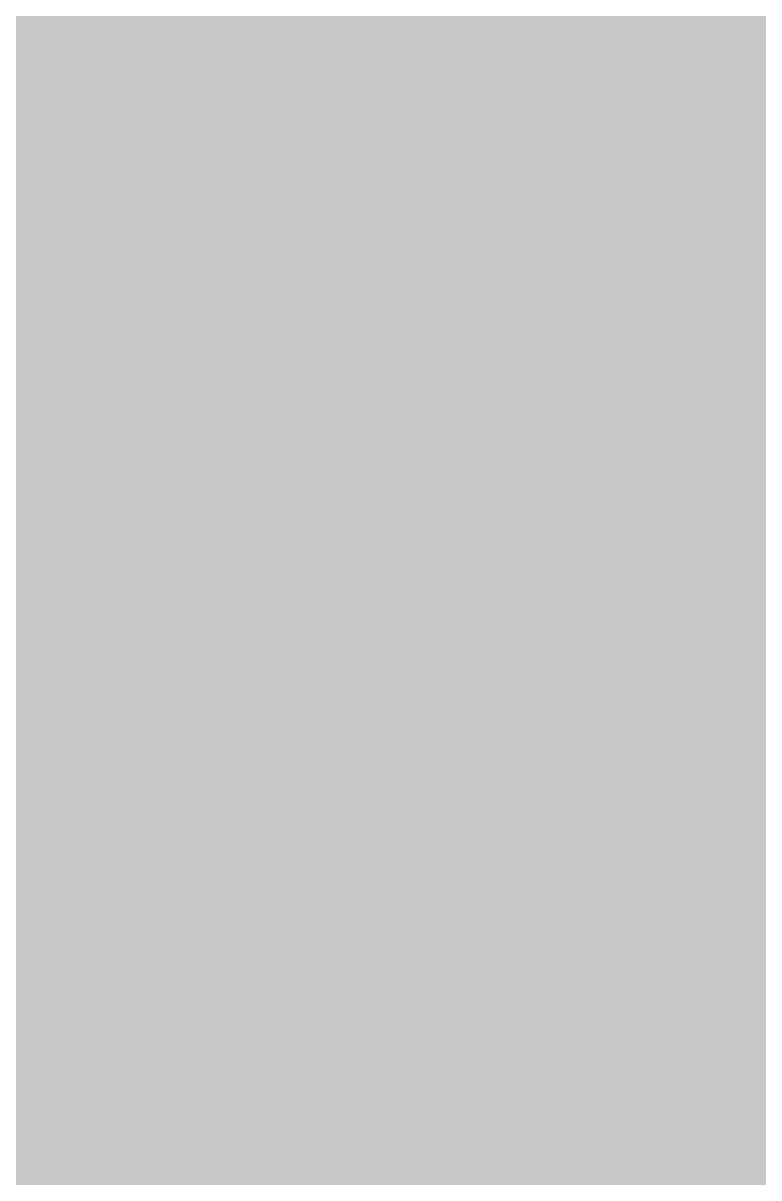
# Model space of a CAD drawing. Header units: millimetres. Extents: x 0 to 318, y 0 to 212.
# Drawn here: x 181.7 to 222.4, y 84.1 to 147.9 of the extents above; entities that cross this region are included whole.
import ezdxf

# ---------------------------------------------------------------- set-up
doc = ezdxf.new("R2010")
doc.units = ezdxf.units.MM

msp = doc.modelspace()

# ---------------------------------------------------------------- hatches: boundary and pattern name
for color, points in [(254, [(14.1633, 0.0536), (13.9878, 0.0533), (13.8125, 0.0559), (13.6373, 0.061), (13.462, 0.0686), (13.2893, 0.0787), (13.114, 0.0914), (12.9413, 0.1041), (12.7686, 0.1219), (12.5959, 0.1397), (12.4231, 0.16), (12.2504, 0.1829), (12.0777, 0.2057), (11.9075, 0.2337), (11.7373, 0.2616), (11.5672, 0.2921), (11.397, 0.3251), (11.2268, 0.3607), (11.0592, 0.3988), (10.8915, 0.4369), (10.7239, 0.4775), (10.5562, 0.5207), (10.3886, 0.5664), (10.2235, 0.6121), (10.0584, 0.6629), (9.8933, 0.7137), (9.7307, 0.7671), (9.5682, 0.8204), (9.4056, 0.8788), (9.2431, 0.9373), (9.083, 0.9982), (8.923, 1.0617), (8.763, 1.1252), (8.6055, 1.1938), (8.4455, 1.2624), (8.2906, 1.331), (8.1331, 1.4046), (7.9781, 1.4783), (7.8232, 1.5545), (7.6708, 1.6332), (7.5184, 1.7145), (7.366, 1.7958), (7.2161, 1.8796), (7.0663, 1.966), (6.919, 2.0523), (6.7716, 2.1438), (6.6243, 2.2352), (6.4795, 2.3266), (6.3348, 2.4232), (6.19, 2.5197), (6.0477, 2.6187), (5.908, 2.7178), (5.7683, 2.8194), (5.6286, 2.9235), (5.4915, 3.0302), (5.3543, 3.1369), (5.2197, 3.2461), (5.0851, 3.3579), (4.953, 3.4722), (4.8209, 3.5865), (4.6914, 3.7033), (4.5644, 3.8202), (4.4348, 3.9395), (4.3104, 4.0615), (4.1859, 4.1859), (4.0615, 4.3104), (3.9395, 4.4348), (3.8202, 4.5618), (3.7033, 4.6914), (3.5865, 4.8209), (3.4722, 4.953), (3.3579, 5.0851), (3.2487, 5.2197), (3.1369, 5.3543), (3.0302, 5.4915), (2.9235, 5.6286), (2.8194, 5.7683), (2.7178, 5.908), (2.6187, 6.0477), (2.5197, 6.19), (2.4232, 6.3348), (2.3266, 6.477), (2.2352, 6.6243), (2.1438, 6.7691), (2.0523, 6.9164), (1.966, 7.0663), (1.8796, 7.2161), (1.7958, 7.366), (1.7145, 7.5184), (1.6332, 7.6708), (1.5545, 7.8232), (1.4783, 7.9781), (1.4046, 8.1331), (1.331, 8.2906), (1.2598, 8.4455), (1.1913, 8.603), (1.1252, 8.763), (1.0592, 8.923), (0.9982, 9.083), (0.9373, 9.2431), (0.8763, 9.4056), (0.8204, 9.5682), (0.7645, 9.7307), (0.7112, 9.8933), (0.6604, 10.0584), (0.6121, 10.2235), (0.5639, 10.3911), (0.5207, 10.5562), (0.4775, 10.7239), (0.4343, 10.8915), (0.3962, 11.0592), (0.3607, 11.2268), (0.3251, 11.397), (0.2921, 11.5672), (0.2616, 11.7373), (0.2311, 11.9075), (0.2057, 12.0802), (0.1803, 12.2504), (0.1575, 12.4231), (0.1372, 12.5959), (0.1194, 12.7686), (0.1041, 12.9413), (0.0889, 13.1166), (0.0787, 13.2893), (0.0686, 13.4645), (0.061, 13.6373), (0.0559, 13.8125), (0.0508, 13.9878), (0.0508, 14.163), (0.0522, 197.6092), (0.0508, 197.7822), (0.0559, 197.9574), (0.061, 198.1327), (0.0686, 198.308), (0.0787, 198.4807), (0.0889, 198.6559), (0.1041, 198.8287), (0.1194, 199.0014), (0.1372, 199.1741), (0.1575, 199.3468), (0.1803, 199.5195), (0.2057, 199.6923), (0.2311, 199.8624), (0.2616, 200.0326), (0.2921, 200.2028), (0.3251, 200.373), (0.3607, 200.5432), (0.3962, 200.7108), (0.4343, 200.8784), (0.4775, 201.0461), (0.5207, 201.2137), (0.5639, 201.3814), (0.6121, 201.5465), (0.6604, 201.7116), (0.7112, 201.8767), (0.7645, 202.0392), (0.8204, 202.2018), (0.8763, 202.3643), (0.9373, 202.5269), (0.9982, 202.6869), (1.0592, 202.8469), (1.1252, 203.007), (1.1913, 203.1644), (1.2598, 203.3245), (1.331, 203.4794), (1.4046, 203.6369), (1.4783, 203.7918), (1.5545, 203.9468), (1.6332, 204.0992), (1.7145, 204.2516), (1.7958, 204.404), (1.8796, 204.5538), (1.966, 204.7037), (2.0523, 204.851), (2.1438, 204.9983), (2.2352, 205.1456), (2.3266, 205.2904), (2.4232, 205.4352), (2.5197, 205.58), (2.6187, 205.7222), (2.7178, 205.8619), (2.8194, 206.0016), (2.9235, 206.1413), (3.0302, 206.2785), (3.1369, 206.4156), (3.2487, 206.5503), (3.3579, 206.6849), (3.4722, 206.817), (3.5865, 206.949), (3.7033, 207.0786), (3.8202, 207.2056), (3.9395, 207.3351), (4.0615, 207.4596), (4.1859, 207.584), (4.3104, 207.7085), (4.4348, 207.8304), (4.5644, 207.9498), (4.6914, 208.0666), (4.8209, 208.1835), (4.953, 208.2978), (5.0851, 208.4121), (5.2197, 208.5213), (5.3543, 208.6331), (5.4915, 208.7397), (5.6286, 208.8464), (5.7683, 208.9506), (5.908, 209.0522), (6.0477, 209.1512), (6.19, 209.2503), (6.3348, 209.3468), (6.4795, 209.4433), (6.6243, 209.5348), (6.7716, 209.6262), (6.919, 209.7176), (7.0663, 209.804), (7.2161, 209.8904), (7.366, 209.9742), (7.5184, 210.0555), (7.6708, 210.1367), (7.8232, 210.2155), (7.9781, 210.2917), (8.1331, 210.3653), (8.2906, 210.439), (8.4455, 210.5101), (8.6055, 210.5787), (8.763, 210.6447), (8.923, 210.7108), (9.083, 210.7717), (9.2431, 210.8327), (9.4056, 210.8937), (9.5682, 210.9495), (9.7307, 211.0054), (9.8933, 211.0588), (10.0584, 211.1096), (10.2235, 211.1578), (10.3886, 211.2061), (10.5562, 211.2493), (10.7239, 211.2924), (10.8915, 211.3356), (11.0592, 211.3737), (11.2268, 211.4093), (11.397, 211.4448), (11.5672, 211.4779), (11.7373, 211.5083), (11.9075, 211.5388), (12.0777, 211.5642), (12.2504, 211.5896), (12.4231, 211.6125), (12.5959, 211.6328), (12.7686, 211.6506), (12.9413, 211.6658), (13.114, 211.6811), (13.2893, 211.6912), (13.462, 211.7014), (13.6373, 211.709), (13.8125, 211.7141), (13.9878, 211.7192), (14.163, 211.7192), (303.4411, 211.7203), (303.6164, 211.7192), (303.7891, 211.7141), (303.9643, 211.709), (304.1396, 211.7014), (304.3149, 211.6912), (304.4876, 211.6811), (304.6603, 211.6658), (304.8356, 211.6506), (305.0083, 211.6328), (305.181, 211.6125), (305.3512, 211.5896), (305.5239, 211.5642), (305.6941, 211.5388), (305.8668, 211.5083), (306.037, 211.4779), (306.2072, 211.4448), (306.3748, 211.4093), (306.545, 211.3737), (306.7126, 211.3356), (306.8803, 211.2924), (307.0479, 211.2493), (307.213, 211.2061), (307.3781, 211.1578), (307.5432, 211.1096), (307.7083, 211.0588), (307.8734, 211.0054), (308.036, 210.9495), (308.1985, 210.8937), (308.3611, 210.8327), (308.5211, 210.7717), (308.6811, 210.7108), (308.8411, 210.6447), (308.9986, 210.5787), (309.1561, 210.5101), (309.3136, 210.439), (309.4711, 210.3653), (309.626, 210.2917), (309.7784, 210.2155), (309.9333, 210.1367), (310.0857, 210.0555), (310.2381, 209.9742), (310.388, 209.8904), (310.5379, 209.804), (310.6852, 209.7176), (310.8325, 209.6262), (310.9798, 209.5348), (311.1246, 209.4433), (311.2694, 209.3468), (311.4116, 209.2503), (311.5539, 209.1512), (311.6961, 209.0522), (311.8358, 208.9506), (311.9755, 208.8464), (312.1127, 208.7397), (312.2473, 208.6331), (312.3844, 208.5213), (312.5165, 208.4121), (312.6511, 208.2978), (312.7807, 208.1835), (312.9128, 208.0666), (313.0398, 207.9498), (313.1668, 207.8304), (313.2938, 207.7085), (313.4182, 207.584), (313.5427, 207.4596), (313.6621, 207.3351), (313.784, 207.2056), (313.9008, 207.0786), (314.0177, 206.949), (314.132, 206.817), (314.2463, 206.6849), (314.3555, 206.5503), (314.4647, 206.4156), (314.5739, 206.2785), (314.6781, 206.1413), (314.7822, 206.0016), (314.8863, 205.8619), (314.9854, 205.7222), (315.0845, 205.58), (315.181, 205.4352), (315.275, 205.2904), (315.3689, 205.1456), (315.4604, 204.9983), (315.5493, 204.851), (315.6382, 204.7037), (315.7245, 204.5538), (315.8084, 204.404), (315.8896, 204.2516), (315.9684, 204.0992), (316.0471, 203.9468), (316.1233, 203.7918), (316.1995, 203.6369), (316.2706, 203.4794), (316.3418, 203.3245), (316.4103, 203.1644), (316.4764, 203.007), (316.5424, 202.8469), (316.6059, 202.6869), (316.6669, 202.5269), (316.7253, 202.3643), (316.7812, 202.2018), (316.8371, 202.0392), (316.8904, 201.8767), (316.9412, 201.7116), (316.9895, 201.5465), (317.0377, 201.3814), (317.0834, 201.2137), (317.1266, 201.0461), (317.1673, 200.8784), (317.2054, 200.7108), (317.2435, 200.5432), (317.2765, 200.373), (317.3095, 200.2028), (317.34, 200.0326), (317.3705, 199.8624), (317.3959, 199.6923), (317.4213, 199.5195), (317.4441, 199.3468), (317.4644, 199.1741), (317.4822, 199.0014), (317.4975, 198.8287), (317.5127, 198.6559), (317.5229, 198.4807), (317.533, 198.308), (317.5406, 198.1327), (317.5457, 197.9574), (317.5508, 197.7822), (317.5508, 197.6069), (317.5522, 14.1647), (317.5508, 13.9878), (317.5457, 13.8125), (317.5406, 13.6373), (317.533, 13.4645), (317.5229, 13.2893), (317.5127, 13.1166), (317.4975, 12.9413), (317.4822, 12.7686), (317.4644, 12.5959), (317.4441, 12.4231), (317.4213, 12.2504), (317.3959, 12.0802), (317.3705, 11.9075), (317.34, 11.7373), (317.3095, 11.5672), (317.2765, 11.397), (317.2435, 11.2268), (317.2054, 11.0592), (317.1673, 10.8915), (317.1266, 10.7239), (317.0834, 10.5562), (317.0377, 10.3911), (316.9895, 10.2235), (316.9412, 10.0584), (316.8904, 9.8933), (316.8371, 9.7307), (316.7812, 9.5682), (316.7253, 9.4056), (316.6669, 9.2431), (316.6059, 9.083), (316.5424, 8.923), (316.4764, 8.763), (316.4103, 8.603), (316.3418, 8.4455), (316.2706, 8.2906), (316.1995, 8.1331), (316.1233, 7.9781), (316.0471, 7.8232), (315.9684, 7.6708), (315.8896, 7.5184), (315.8084, 7.366), (315.7245, 7.2161), (315.6382, 7.0663), (315.5493, 6.9164), (315.4604, 6.7691), (315.3689, 6.6243), (315.275, 6.477), (315.181, 6.3348), (315.0845, 6.19), (314.9854, 6.0477), (314.8863, 5.908), (314.7822, 5.7683), (314.6781, 5.6286), (314.5739, 5.4915), (314.4647, 5.3543), (314.3555, 5.2197), (314.2463, 5.0851), (314.132, 4.953), (314.0177, 4.8209), (313.9008, 4.6914), (313.784, 4.5618), (313.6621, 4.4348), (313.5427, 4.3104), (313.4182, 4.1859), (313.2938, 4.0615), (313.1668, 3.9395), (313.0398, 3.8202), (312.9128, 3.7033), (312.7807, 3.5865), (312.6511, 3.4722), (312.5165, 3.3579), (312.3844, 3.2461), (312.2473, 3.1369), (312.1127, 3.0302), (311.9755, 2.9235), (311.8358, 2.8194), (311.6961, 2.7178), (311.5539, 2.6187), (311.4116, 2.5197), (311.2694, 2.4232), (311.1246, 2.3266), (310.9798, 2.2352), (310.8325, 2.1438), (310.6852, 2.0523), (310.5379, 1.966), (310.388, 1.8796), (310.2381, 1.7958), (310.0857, 1.7145), (309.9333, 1.6332), (309.7784, 1.5545), (309.626, 1.4783), (309.4711, 1.4046), (309.3136, 1.331), (309.1561, 1.2624), (308.9986, 1.1938), (308.8411, 1.1252), (308.6811, 1.0617), (308.5211, 0.9982), (308.3611, 0.9373), (308.1985, 0.8788), (308.036, 0.8204), (307.8734, 0.7671), (307.7083, 0.7137), (307.5432, 0.6629), (307.3781, 0.6121), (307.213, 0.5664), (307.0479, 0.5207), (306.8803, 0.4775), (306.7126, 0.4369), (306.545, 0.3988), (306.3748, 0.3607), (306.2072, 0.3251), (306.037, 0.2921), (305.8668, 0.2616), (305.6941, 0.2337), (305.5239, 0.2057), (305.3512, 0.1829), (305.181, 0.16), (305.0083, 0.1397), (304.8356, 0.1219), (304.6603, 0.1041), (304.4876, 0.0914), (304.3149, 0.0787), (304.1396, 0.0686), (303.9643, 0.061), (303.7891, 0.0559), (303.6164, 0.0533), (303.4411, 0.0533)]), (144, [(14.1633, 5.3453), (13.9344, 5.3467), (13.7084, 5.3543), (13.4849, 5.3696), (13.2613, 5.3899), (13.0378, 5.4153), (12.8194, 5.4458), (12.6009, 5.4813), (12.385, 5.522), (12.1717, 5.5702), (11.9583, 5.621), (11.7475, 5.6794), (11.5392, 5.7404), (11.3335, 5.8064), (11.1303, 5.8801), (10.9296, 5.9563), (10.729, 6.0376), (10.5334, 6.1239), (10.3378, 6.2128), (10.1473, 6.3094), (9.9593, 6.4084), (9.7714, 6.5126), (9.5885, 6.6218), (9.4082, 6.7335), (9.2304, 6.8504), (9.0576, 6.9698), (8.8849, 7.0968), (8.7173, 7.2238), (8.5522, 7.3584), (8.3896, 7.4955), (8.2321, 7.6352), (8.0772, 7.78), (7.9273, 7.9273), (7.7775, 8.0772), (7.6352, 8.2321), (7.493, 8.3922), (7.3558, 8.5522), (7.2238, 8.7173), (7.0942, 8.8875), (6.9698, 9.0576), (6.8504, 9.2329), (6.7335, 9.4107), (6.6192, 9.591), (6.5126, 9.7739), (6.4084, 9.9593), (6.3068, 10.1473), (6.2128, 10.3403), (6.1214, 10.5334), (6.035, 10.7315), (5.9538, 10.9296), (5.8776, 11.1303), (5.8064, 11.3335), (5.7404, 11.5418), (5.6769, 11.75), (5.621, 11.9583), (5.5677, 12.1717), (5.522, 12.385), (5.4813, 12.6009), (5.4432, 12.8194), (5.4127, 13.0404), (5.3873, 13.2613), (5.3696, 13.4849), (5.3543, 13.7084), (5.3467, 13.937), (5.3416, 14.163), (5.3439, 197.6092), (5.3467, 197.8355), (5.3543, 198.0616), (5.3696, 198.2851), (5.3873, 198.5086), (5.4127, 198.7321), (5.4432, 198.9506), (5.4813, 199.169), (5.522, 199.3849), (5.5677, 199.5983), (5.621, 199.8116), (5.6769, 200.0225), (5.7404, 200.2307), (5.8064, 200.4365), (5.8776, 200.6397), (5.9538, 200.8403), (6.035, 201.041), (6.1214, 201.2366), (6.2128, 201.4322), (6.3068, 201.6227), (6.4084, 201.8106), (6.5126, 201.9986), (6.6192, 202.1815), (6.7335, 202.3618), (6.8504, 202.5396), (6.9698, 202.7123), (7.0942, 202.885), (7.2238, 203.0527), (7.3558, 203.2178), (7.493, 203.3803), (7.6352, 203.5378), (7.7775, 203.6928), (7.9273, 203.8426), (8.0772, 203.9925), (8.2321, 204.1347), (8.3896, 204.277), (8.5522, 204.4141), (8.7173, 204.5462), (8.8849, 204.6757), (9.0576, 204.8002), (9.2304, 204.9196), (9.4082, 205.0364), (9.5885, 205.1507), (9.7714, 205.2574), (9.9593, 205.3615), (10.1473, 205.4631), (10.3378, 205.5571), (10.5334, 205.6486), (10.729, 205.7349), (10.9296, 205.8162), (11.1303, 205.8924), (11.3335, 205.9635), (11.5392, 206.0296), (11.7475, 206.0931), (11.9583, 206.1489), (12.1717, 206.2023), (12.385, 206.248), (12.6009, 206.2886), (12.8194, 206.3267), (13.0378, 206.3572), (13.2613, 206.3826), (13.4849, 206.4004), (13.7084, 206.4156), (13.9344, 206.4233), (14.163, 206.4283), (303.4411, 206.4286), (303.6672, 206.4233), (303.8932, 206.4156), (304.1193, 206.4004), (304.3428, 206.3826), (304.5638, 206.3572), (304.7822, 206.3267), (305.0007, 206.2886), (305.2166, 206.248), (305.4325, 206.2023), (305.6433, 206.1489), (305.8541, 206.0931), (306.0624, 206.0296), (306.2681, 205.9635), (306.4713, 205.8924), (306.6745, 205.8162), (306.8726, 205.7349), (307.0708, 205.6486), (307.2638, 205.5571), (307.4543, 205.4631), (307.6448, 205.3615), (307.8302, 205.2574), (308.0131, 205.1507), (308.1934, 205.0364), (308.3712, 204.9196), (308.5465, 204.8002), (308.7167, 204.6757), (308.8843, 204.5462), (309.0494, 204.4141), (309.212, 204.277), (309.3695, 204.1347), (309.5244, 203.9925), (309.6768, 203.8426), (309.8241, 203.6928), (309.9689, 203.5378), (310.1086, 203.3803), (310.2458, 203.2178), (310.3778, 203.0527), (310.5074, 202.885), (310.6318, 202.7123), (310.7538, 202.5396), (310.8706, 202.3618), (310.9824, 202.1815), (311.0916, 201.9986), (311.1957, 201.8106), (311.2948, 201.6227), (311.3888, 201.4322), (311.4802, 201.2366), (311.5666, 201.041), (311.6478, 200.8403), (311.724, 200.6397), (311.7952, 200.4365), (311.8637, 200.2307), (311.9247, 200.0225), (311.9806, 199.8116), (312.0339, 199.5983), (312.0796, 199.3849), (312.1203, 199.169), (312.1584, 198.9506), (312.1889, 198.7321), (312.2143, 198.5086), (312.2346, 198.2851), (312.2473, 198.0616), (312.2574, 197.8355), (312.26, 197.6069), (312.2605, 14.1647), (312.2574, 13.937), (312.2473, 13.7084), (312.2346, 13.4849), (312.2143, 13.2613), (312.1889, 13.0404), (312.1584, 12.8194), (312.1203, 12.6009), (312.0796, 12.385), (312.0339, 12.1717), (311.9806, 11.9583), (311.9247, 11.75), (311.8637, 11.5418), (311.7952, 11.3335), (311.724, 11.1303), (311.6478, 10.9296), (311.5666, 10.7315), (311.4802, 10.5334), (311.3888, 10.3403), (311.2948, 10.1473), (311.1957, 9.9593), (311.0916, 9.7739), (310.9824, 9.591), (310.8706, 9.4107), (310.7538, 9.2329), (310.6318, 9.0576), (310.5074, 8.8875), (310.3778, 8.7173), (310.2458, 8.5522), (310.1086, 8.3922), (309.9689, 8.2321), (309.8241, 8.0772), (309.6768, 7.9273), (309.5244, 7.78), (309.3695, 7.6352), (309.212, 7.4955), (309.0494, 7.3584), (308.8843, 7.2238), (308.7167, 7.0968), (308.5465, 6.9698), (308.3712, 6.8504), (308.1934, 6.7335), (308.0131, 6.6218), (307.8302, 6.5126), (307.6448, 6.4084), (307.4543, 6.3094), (307.2638, 6.2128), (307.0708, 6.1239), (306.8726, 6.0376), (306.6745, 5.9563), (306.4713, 5.8801), (306.2681, 5.8064), (306.0624, 5.7404), (305.8541, 5.6794), (305.6433, 5.621), (305.4325, 5.5702), (305.2166, 5.522), (305.0007, 5.4813), (304.7822, 5.4458), (304.5638, 5.4153), (304.3428, 5.3899), (304.1193, 5.3696), (303.8932, 5.3543), (303.6672, 5.3467), (303.4411, 5.3442)])]:
    msp.add_hatch(color=color).paths.add_polyline_path(points)
h = msp.add_hatch(color=254)
edge = h.paths.add_edge_path()
edge.add_line((200.9027, 115.1569), (201.1172, 115.156))
edge.add_line((201.1172, 115.156), (201.3306, 115.1534))
edge.add_line((201.3306, 115.1534), (201.5388, 115.1484))
edge.add_line((201.5388, 115.1484), (201.7446, 115.1433))
edge.add_line((201.7446, 115.1433), (201.9452, 115.1357))
edge.add_line((201.9452, 115.1357), (202.1459, 115.128))
edge.add_line((202.1459, 115.128), (202.3415, 115.1179))
edge.add_line((202.3415, 115.1179), (202.532, 115.1052))
edge.add_line((202.532, 115.1052), (202.7225, 115.0925))
edge.add_line((202.7225, 115.0925), (202.9079, 115.0747))
edge.add_line((202.9079, 115.0747), (203.0882, 115.0569))
edge.add_line((203.0882, 115.0569), (203.2686, 115.0366))
edge.add_line((203.2686, 115.0366), (203.4438, 115.0163))
edge.add_line((203.4438, 115.0163), (203.614, 114.9909))
edge.add_line((203.614, 114.9909), (203.7842, 114.9655))
edge.add_line((203.7842, 114.9655), (203.9493, 114.935))
edge.add_line((203.9493, 114.935), (204.1093, 114.9045))
edge.add_line((204.1093, 114.9045), (204.2693, 114.8715))
edge.add_line((204.2693, 114.8715), (204.4243, 114.8334))
edge.add_line((204.4243, 114.8334), (204.5767, 114.7953))
edge.add_line((204.5767, 114.7953), (204.724, 114.7547))
edge.add_line((204.724, 114.7547), (204.8688, 114.7089))
edge.add_line((204.8688, 114.7089), (205.011, 114.6632))
edge.add_line((205.011, 114.6632), (205.1482, 114.6124))
edge.add_line((205.1482, 114.6124), (205.2828, 114.5616))
edge.add_line((205.2828, 114.5616), (205.4149, 114.5057))
edge.add_line((205.4149, 114.5057), (205.5444, 114.4473))
edge.add_line((205.5444, 114.4473), (205.6689, 114.3864))
edge.add_line((205.6689, 114.3864), (205.7883, 114.3203))
edge.add_line((205.7883, 114.3203), (205.9076, 114.2543))
edge.add_line((205.9076, 114.2543), (206.0219, 114.1832))
edge.add_line((206.0219, 114.1832), (206.1337, 114.107))
edge.add_line((206.1337, 114.107), (206.2404, 114.0308))
edge.add_line((206.2404, 114.0308), (206.3445, 113.9495))
edge.add_line((206.3445, 113.9495), (206.4461, 113.8657))
edge.add_line((206.4461, 113.8657), (206.5426, 113.7768))
edge.add_line((206.5426, 113.7768), (206.6366, 113.6853))
edge.add_line((206.6366, 113.6853), (206.7281, 113.5913))
edge.add_line((206.7281, 113.5913), (206.8144, 113.4923))
edge.add_line((206.8144, 113.4923), (206.8982, 113.3881))
edge.add_line((206.8982, 113.3881), (206.9795, 113.2815))
edge.add_line((206.9795, 113.2815), (207.0557, 113.1722))
edge.add_line((207.0557, 113.1722), (207.1294, 113.0579))
edge.add_line((207.1294, 113.0579), (207.2005, 112.9386))
edge.add_line((207.2005, 112.9386), (207.2665, 112.8166))
edge.add_line((207.2665, 112.8166), (207.33, 112.6896))
edge.add_line((207.33, 112.6896), (207.391, 112.5576))
edge.add_line((207.391, 112.5576), (207.4469, 112.4229))
edge.add_line((207.4469, 112.4229), (207.5002, 112.2832))
edge.add_line((207.5002, 112.2832), (207.551, 112.141))
edge.add_line((207.551, 112.141), (207.5967, 111.9911))
edge.add_line((207.5967, 111.9911), (207.6399, 111.8387))
edge.add_line((207.6399, 111.8387), (207.678, 111.6813))
edge.add_line((207.678, 111.6813), (207.7161, 111.5187))
edge.add_line((207.7161, 111.5187), (207.7466, 111.3536))
edge.add_line((207.7466, 111.3536), (207.7771, 111.1809))
edge.add_line((207.7771, 111.1809), (207.8025, 111.0056))
edge.add_line((207.8025, 111.0056), (207.8253, 110.8227))
edge.add_line((207.8253, 110.8227), (207.8431, 110.6373))
edge.add_line((207.8431, 110.6373), (207.8584, 110.4468))
edge.add_line((207.8584, 110.4468), (207.8711, 110.2512))
edge.add_line((207.8711, 110.2512), (207.8787, 110.048))
edge.add_line((207.8787, 110.048), (207.8863, 109.8423))
edge.add_line((207.8863, 109.8423), (207.8863, 109.6315))
edge.add_line((207.8863, 109.6315), (207.8881, 107.0927))
edge.add_line((207.8881, 107.0927), (203.0621, 107.0927))
edge.add_line((203.0621, 107.0927), (202.6133, 107.0889))
edge.add_line((202.6133, 107.0889), (202.1713, 107.0813))
edge.add_line((202.1713, 107.0813), (201.737, 107.0686))
edge.add_line((201.737, 107.0686), (201.3102, 107.0508))
edge.add_line((201.3102, 107.0508), (200.8911, 107.028))
edge.add_line((200.8911, 107.028), (200.4771, 107))
edge.add_line((200.4771, 107), (200.0733, 106.967))
edge.add_line((200.0733, 106.967), (199.677, 106.9289))
edge.add_line((199.677, 106.9289), (199.2859, 106.8832))
edge.add_line((199.2859, 106.8832), (198.9023, 106.8349))
edge.add_line((198.9023, 106.8349), (198.5264, 106.7816))
edge.add_line((198.5264, 106.7816), (198.1581, 106.7232))
edge.add_line((198.1581, 106.7232), (197.7974, 106.6597))
edge.add_line((197.7974, 106.6597), (197.4418, 106.5911))
edge.add_line((197.4418, 106.5911), (197.0964, 106.5149))
edge.add_line((197.0964, 106.5149), (196.756, 106.4362))
edge.add_line((196.756, 106.4362), (196.4233, 106.3523))
edge.add_line((196.4233, 106.3523), (196.0982, 106.2634))
edge.add_line((196.0982, 106.2634), (195.7807, 106.1669))
edge.add_line((195.7807, 106.1669), (195.4708, 106.0679))
edge.add_line((195.4708, 106.0679), (195.166, 105.9637))
edge.add_line((195.166, 105.9637), (194.8713, 105.8545))
edge.add_line((194.8713, 105.8545), (194.5818, 105.7377))
edge.add_line((194.5818, 105.7377), (194.2998, 105.6183))
edge.add_line((194.2998, 105.6183), (194.023, 105.4938))
edge.add_line((194.023, 105.4938), (193.7563, 105.3617))
edge.add_line((193.7563, 105.3617), (193.4947, 105.2271))
edge.add_line((193.4947, 105.2271), (193.2407, 105.0849))
edge.add_line((193.2407, 105.0849), (192.9943, 104.9401))
edge.add_line((192.9943, 104.9401), (192.7555, 104.7902))
edge.add_line((192.7555, 104.7902), (192.5218, 104.6328))
edge.add_line((192.5218, 104.6328), (192.2983, 104.4727))
edge.add_line((192.2983, 104.4727), (192.0799, 104.3051))
edge.add_line((192.0799, 104.3051), (191.8691, 104.1349))
edge.add_line((191.8691, 104.1349), (191.6633, 103.9571))
edge.add_line((191.6633, 103.9571), (191.4677, 103.7768))
edge.add_line((191.4677, 103.7768), (191.2772, 103.5888))
edge.add_line((191.2772, 103.5888), (191.0944, 103.3983))
edge.add_line((191.0944, 103.3983), (190.9191, 103.2002))
edge.add_line((190.9191, 103.2002), (190.7489, 102.9995))
edge.add_line((190.7489, 102.9995), (190.5864, 102.7913))
edge.add_line((190.5864, 102.7913), (190.4314, 102.5804))
edge.add_line((190.4314, 102.5804), (190.2841, 102.362))
edge.add_line((190.2841, 102.362), (190.1419, 102.1385))
edge.add_line((190.1419, 102.1385), (190.0098, 101.9124))
edge.add_line((190.0098, 101.9124), (189.8828, 101.6787))
edge.add_line((189.8828, 101.6787), (189.7609, 101.44))
edge.add_line((189.7609, 101.44), (189.6491, 101.1987))
edge.add_line((189.6491, 101.1987), (189.5424, 100.9498))
edge.add_line((189.5424, 100.9498), (189.4434, 100.6958))
edge.add_line((189.4434, 100.6958), (189.3494, 100.4392))
edge.add_line((189.3494, 100.4392), (189.2656, 100.1751))
edge.add_line((189.2656, 100.1751), (189.1868, 99.9058))
edge.add_line((189.1868, 99.9058), (189.1132, 99.6315))
edge.add_line((189.1132, 99.6315), (189.0497, 99.3546))
edge.add_line((189.0497, 99.3546), (188.9912, 99.0702))
edge.add_line((188.9912, 99.0702), (188.9404, 98.7806))
edge.add_line((188.9404, 98.7806), (188.8947, 98.486))
edge.add_line((188.8947, 98.486), (188.8592, 98.1862))
edge.add_line((188.8592, 98.1862), (188.8287, 97.884))
edge.add_line((188.8287, 97.884), (188.8033, 97.5741))
edge.add_line((188.8033, 97.5741), (188.788, 97.2591))
edge.add_line((188.788, 97.2591), (188.7779, 96.9391))
edge.add_line((188.7779, 96.9391), (188.7728, 96.614))
edge.add_line((188.7728, 96.614), (188.7753, 96.266))
edge.add_line((188.7753, 96.266), (188.7855, 95.9256))
edge.add_line((188.7855, 95.9256), (188.8033, 95.5904))
edge.add_line((188.8033, 95.5904), (188.8261, 95.2627))
edge.add_line((188.8261, 95.2627), (188.8541, 94.9401))
edge.add_line((188.8541, 94.9401), (188.8896, 94.6252))
edge.add_line((188.8896, 94.6252), (188.9328, 94.3178))
edge.add_line((188.9328, 94.3178), (188.9785, 94.0156))
edge.add_line((188.9785, 94.0156), (189.0344, 93.7184))
edge.add_line((189.0344, 93.7184), (189.0928, 93.4288))
edge.add_line((189.0928, 93.4288), (189.1589, 93.1469))
edge.add_line((189.1589, 93.1469), (189.2325, 92.87))
edge.add_line((189.2325, 92.87), (189.3087, 92.6008))
edge.add_line((189.3087, 92.6008), (189.3926, 92.3366))
edge.add_line((189.3926, 92.3366), (189.484, 92.0775))
edge.add_line((189.484, 92.0775), (189.578, 91.8261))
edge.add_line((189.578, 91.8261), (189.6796, 91.5797))
edge.add_line((189.6796, 91.5797), (189.7863, 91.3409))
edge.add_line((189.7863, 91.3409), (189.898, 91.1047))
edge.add_line((189.898, 91.1047), (190.0149, 90.8787))
edge.add_line((190.0149, 90.8787), (190.1368, 90.6551))
edge.add_line((190.1368, 90.6551), (190.2663, 90.4392))
edge.add_line((190.2663, 90.4392), (190.3984, 90.231))
edge.add_line((190.3984, 90.231), (190.5381, 90.0252))
edge.add_line((190.5381, 90.0252), (190.6829, 89.8271))
edge.add_line((190.6829, 89.8271), (190.8302, 89.6341))
edge.add_line((190.8302, 89.6341), (190.9851, 89.4486))
edge.add_line((190.9851, 89.4486), (191.1452, 89.2658))
edge.add_line((191.1452, 89.2658), (191.3077, 89.0905))
edge.add_line((191.3077, 89.0905), (191.4779, 88.9203))
edge.add_line((191.4779, 88.9203), (191.6506, 88.7552))
edge.add_line((191.6506, 88.7552), (191.8284, 88.5977))
edge.add_line((191.8284, 88.5977), (192.0138, 88.4428))
edge.add_line((192.0138, 88.4428), (192.2018, 88.2955))
edge.add_line((192.2018, 88.2955), (192.3923, 88.1532))
edge.add_line((192.3923, 88.1532), (192.5904, 88.0161))
edge.add_line((192.5904, 88.0161), (192.7911, 87.884))
edge.add_line((192.7911, 87.884), (192.9968, 87.757))
edge.add_line((192.9968, 87.757), (193.2076, 87.6351))
edge.add_line((193.2076, 87.6351), (193.421, 87.5182))
edge.add_line((193.421, 87.5182), (193.6394, 87.409))
edge.add_line((193.6394, 87.409), (193.863, 87.3023))
edge.add_line((193.863, 87.3023), (194.089, 87.2007))
edge.add_line((194.089, 87.2007), (194.3202, 87.1068))
edge.add_line((194.3202, 87.1068), (194.5564, 87.0153))
edge.add_line((194.5564, 87.0153), (194.7951, 86.929))
edge.add_line((194.7951, 86.929), (195.0364, 86.8502))
edge.add_line((195.0364, 86.8502), (195.2828, 86.774))
edge.add_line((195.2828, 86.774), (195.5343, 86.7029))
edge.add_line((195.5343, 86.7029), (195.7883, 86.6369))
edge.add_line((195.7883, 86.6369), (196.0448, 86.5759))
edge.add_line((196.0448, 86.5759), (196.3064, 86.52))
edge.add_line((196.3064, 86.52), (196.5706, 86.4667))
edge.add_line((196.5706, 86.4667), (196.8398, 86.421))
edge.add_line((196.8398, 86.421), (197.1091, 86.3778))
edge.add_line((197.1091, 86.3778), (197.3859, 86.3397))
edge.add_line((197.3859, 86.3397), (197.6628, 86.3067))
edge.add_line((197.6628, 86.3067), (197.9447, 86.2787))
edge.add_line((197.9447, 86.2787), (198.2292, 86.2533))
edge.add_line((198.2292, 86.2533), (198.5162, 86.2355))
edge.add_line((198.5162, 86.2355), (198.8058, 86.2203))
edge.add_line((198.8058, 86.2203), (199.1004, 86.2101))
edge.add_line((199.1004, 86.2101), (199.3976, 86.2025))
edge.add_line((199.3976, 86.2025), (199.6948, 86.2))
edge.add_line((199.6948, 86.2), (199.9183, 86.2025))
edge.add_line((199.9183, 86.2025), (200.1368, 86.2076))
edge.add_line((200.1368, 86.2076), (200.3501, 86.2152))
edge.add_line((200.3501, 86.2152), (200.5635, 86.2254))
edge.add_line((200.5635, 86.2254), (200.7718, 86.2381))
edge.add_line((200.7718, 86.2381), (200.98, 86.2559))
edge.add_line((200.98, 86.2559), (201.1832, 86.2762))
edge.add_line((201.1832, 86.2762), (201.3814, 86.299))
edge.add_line((201.3814, 86.299), (201.5795, 86.3244))
edge.add_line((201.5795, 86.3244), (201.7751, 86.3524))
edge.add_line((201.7751, 86.3524), (201.9656, 86.3829))
edge.add_line((201.9656, 86.3829), (202.1535, 86.4159))
edge.add_line((202.1535, 86.4159), (202.3389, 86.454))
edge.add_line((202.3389, 86.454), (202.5218, 86.4921))
edge.add_line((202.5218, 86.4921), (202.7022, 86.5353))
edge.add_line((202.7022, 86.5353), (202.88, 86.5784))
edge.add_line((202.88, 86.5784), (203.0552, 86.6242))
edge.add_line((203.0552, 86.6242), (203.2279, 86.675))
edge.add_line((203.2279, 86.675), (203.3956, 86.7258))
edge.add_line((203.3956, 86.7258), (203.5632, 86.7816))
edge.add_line((203.5632, 86.7816), (203.7258, 86.8375))
edge.add_line((203.7258, 86.8375), (203.8883, 86.8959))
edge.add_line((203.8883, 86.8959), (204.0458, 86.9569))
edge.add_line((204.0458, 86.9569), (204.2033, 87.0204))
edge.add_line((204.2033, 87.0204), (204.3557, 87.0864))
edge.add_line((204.3557, 87.0864), (204.5081, 87.155))
edge.add_line((204.5081, 87.155), (204.6554, 87.2236))
edge.add_line((204.6554, 87.2236), (204.8027, 87.2973))
edge.add_line((204.8027, 87.2973), (204.945, 87.3709))
edge.add_line((204.945, 87.3709), (205.0872, 87.4471))
edge.add_line((205.0872, 87.4471), (205.2269, 87.5259))
edge.add_line((205.2269, 87.5259), (205.3641, 87.6046))
edge.add_line((205.3641, 87.6046), (205.4962, 87.6884))
edge.add_line((205.4962, 87.6884), (205.6282, 87.7722))
edge.add_line((205.6282, 87.7722), (205.7578, 87.8561))
edge.add_line((205.7578, 87.8561), (205.8873, 87.945))
edge.add_line((205.8873, 87.945), (206.0118, 88.0339))
edge.add_line((206.0118, 88.0339), (206.1337, 88.1253))
edge.add_line((206.1337, 88.1253), (206.2556, 88.2167))
edge.add_line((206.2556, 88.2167), (206.375, 88.3107))
edge.add_line((206.375, 88.3107), (206.4918, 88.4072))
edge.add_line((206.4918, 88.4072), (206.6061, 88.5063))
edge.add_line((206.6061, 88.5063), (206.7179, 88.6054))
edge.add_line((206.7179, 88.6054), (206.8271, 88.7044))
edge.add_line((206.8271, 88.7044), (206.9363, 88.806))
edge.add_line((206.9363, 88.806), (207.043, 88.9102))
edge.add_line((207.043, 88.9102), (207.1472, 89.0143))
edge.add_line((207.1472, 89.0143), (207.2488, 89.121))
edge.add_line((207.2488, 89.121), (207.3504, 89.2277))
edge.add_line((207.3504, 89.2277), (207.4494, 89.3369))
edge.add_line((207.4494, 89.3369), (207.5459, 89.4461))
edge.add_line((207.5459, 89.4461), (207.6399, 89.5579))
edge.add_line((207.6399, 89.5579), (207.7339, 89.6696))
edge.add_line((207.7339, 89.6696), (207.8253, 89.7814))
edge.add_line((207.8253, 89.7814), (207.9168, 89.8957))
edge.add_line((207.9168, 89.8957), (208.0031, 90.01))
edge.add_line((208.0031, 90.01), (208.0895, 90.1268))
edge.add_line((208.0895, 90.1268), (208.1733, 90.2437))
edge.add_line((208.1733, 90.2437), (208.2571, 90.3605))
edge.add_line((208.2571, 90.3605), (208.3384, 90.4799))
edge.add_line((208.3384, 90.4799), (208.4197, 90.5993))
edge.add_line((208.4197, 90.5993), (208.4959, 90.7212))
edge.add_line((208.4959, 90.7212), (208.5746, 90.8406))
edge.add_line((208.5746, 90.8406), (208.6483, 90.9625))
edge.add_line((208.6483, 90.9625), (209.4756, 86.8369))
edge.add_line((209.4756, 86.8369), (214.3661, 86.8369))
edge.add_line((214.3661, 86.8369), (214.3661, 110.0141))
edge.add_line((214.3661, 110.0141), (214.3633, 110.33))
edge.add_line((214.3633, 110.33), (214.3557, 110.6399))
edge.add_line((214.3557, 110.6399), (214.343, 110.9472))
edge.add_line((214.343, 110.9472), (214.3252, 111.2495))
edge.add_line((214.3252, 111.2495), (214.2998, 111.5466))
edge.add_line((214.2998, 111.5466), (214.2719, 111.8413))
edge.add_line((214.2719, 111.8413), (214.2388, 112.1308))
edge.add_line((214.2388, 112.1308), (214.1982, 112.4128))
edge.add_line((214.1982, 112.4128), (214.155, 112.6922))
edge.add_line((214.155, 112.6922), (214.1042, 112.9665))
edge.add_line((214.1042, 112.9665), (214.0483, 113.2383))
edge.add_line((214.0483, 113.2383), (213.9874, 113.5024))
edge.add_line((213.9874, 113.5024), (213.9188, 113.7641))
edge.add_line((213.9188, 113.7641), (213.8477, 114.0181))
edge.add_line((213.8477, 114.0181), (213.7689, 114.2695))
edge.add_line((213.7689, 114.2695), (213.6826, 114.5159))
edge.add_line((213.6826, 114.5159), (213.5937, 114.7572))
edge.add_line((213.5937, 114.7572), (213.4946, 114.9934))
edge.add_line((213.4946, 114.9934), (213.393, 115.2271))
edge.add_line((213.393, 115.2271), (213.2838, 115.4532))
edge.add_line((213.2838, 115.4532), (213.1695, 115.6767))
edge.add_line((213.1695, 115.6767), (213.0476, 115.8926))
edge.add_line((213.0476, 115.8926), (212.9206, 116.1059))
edge.add_line((212.9206, 116.1059), (212.7885, 116.3142))
edge.add_line((212.7885, 116.3142), (212.6463, 116.5174))
edge.add_line((212.6463, 116.5174), (212.5015, 116.7155))
edge.add_line((212.5015, 116.7155), (212.3465, 116.9086))
edge.add_line((212.3465, 116.9086), (212.1891, 117.0965))
edge.add_line((212.1891, 117.0965), (212.0214, 117.2794))
edge.add_line((212.0214, 117.2794), (211.8487, 117.4572))
edge.add_line((211.8487, 117.4572), (211.6684, 117.6299))
edge.add_line((211.6684, 117.6299), (211.4829, 117.8001))
edge.add_line((211.4829, 117.8001), (211.2899, 117.9627))
edge.add_line((211.2899, 117.9627), (211.0892, 118.1202))
edge.add_line((211.0892, 118.1202), (210.8835, 118.2751))
edge.add_line((210.8835, 118.2751), (210.6676, 118.4224))
edge.add_line((210.6676, 118.4224), (210.4466, 118.5672))
edge.add_line((210.4466, 118.5672), (210.2206, 118.7044))
edge.add_line((210.2206, 118.7044), (209.9843, 118.839))
edge.add_line((209.9843, 118.839), (209.7405, 118.966))
edge.add_line((209.7405, 118.966), (209.4916, 119.0904))
edge.add_line((209.4916, 119.0904), (209.235, 119.2073))
edge.add_line((209.235, 119.2073), (208.9683, 119.3216))
edge.add_line((208.9683, 119.3216), (208.6966, 119.4283))
edge.add_line((208.6966, 119.4283), (208.4172, 119.5299))
edge.add_line((208.4172, 119.5299), (208.1301, 119.6289))
edge.add_line((208.1301, 119.6289), (207.8355, 119.7204))
edge.add_line((207.8355, 119.7204), (207.5332, 119.8093))
edge.add_line((207.5332, 119.8093), (207.2234, 119.8905))
edge.add_line((207.2234, 119.8905), (206.9033, 119.9667))
edge.add_line((206.9033, 119.9667), (206.5782, 120.0379))
edge.add_line((206.5782, 120.0379), (206.2455, 120.1064))
edge.add_line((206.2455, 120.1064), (205.9026, 120.1674))
edge.add_line((205.9026, 120.1674), (205.552, 120.2233))
edge.add_line((205.552, 120.2233), (205.1939, 120.2741))
edge.add_line((205.1939, 120.2741), (204.8281, 120.3173))
edge.add_line((204.8281, 120.3173), (204.4548, 120.3579))
edge.add_line((204.4548, 120.3579), (204.0712, 120.3935))
edge.add_line((204.0712, 120.3935), (203.6801, 120.4239))
edge.add_line((203.6801, 120.4239), (203.2813, 120.4468))
edge.add_line((203.2813, 120.4468), (202.8749, 120.4646))
edge.add_line((202.8749, 120.4646), (202.4583, 120.4798))
edge.add_line((202.4583, 120.4798), (202.0341, 120.4874))
edge.add_line((202.0341, 120.4874), (201.5998, 120.49))
edge.add_line((201.5998, 120.49), (201.4068, 120.49))
edge.add_line((201.4068, 120.49), (201.2137, 120.4874))
edge.add_line((201.2137, 120.4874), (201.0232, 120.4849))
edge.add_line((201.0232, 120.4849), (200.8302, 120.4798))
edge.add_line((200.8302, 120.4798), (200.6397, 120.4722))
edge.add_line((200.6397, 120.4722), (200.4492, 120.4646))
edge.add_line((200.4492, 120.4646), (200.2612, 120.457))
edge.add_line((200.2612, 120.457), (200.0707, 120.4468))
edge.add_line((200.0707, 120.4468), (199.8828, 120.4366))
edge.add_line((199.8828, 120.4366), (199.6948, 120.4239))
edge.add_line((199.6948, 120.4239), (199.5094, 120.4112))
edge.add_line((199.5094, 120.4112), (199.3214, 120.396))
edge.add_line((199.3214, 120.396), (199.136, 120.3808))
edge.add_line((199.136, 120.3808), (198.9506, 120.363))
edge.add_line((198.9506, 120.363), (198.7677, 120.3452))
edge.add_line((198.7677, 120.3452), (198.5823, 120.3274))
edge.add_line((198.5823, 120.3274), (198.3994, 120.3071))
edge.add_line((198.3994, 120.3071), (198.2191, 120.2842))
edge.add_line((198.2191, 120.2842), (198.0362, 120.2639))
edge.add_line((198.0362, 120.2639), (197.8558, 120.2411))
edge.add_line((197.8558, 120.2411), (197.6755, 120.2157))
edge.add_line((197.6755, 120.2157), (197.4977, 120.1903))
edge.add_line((197.4977, 120.1903), (197.3199, 120.1649))
edge.add_line((197.3199, 120.1649), (197.1421, 120.1395))
edge.add_line((197.1421, 120.1395), (196.9643, 120.1115))
edge.add_line((196.9643, 120.1115), (196.789, 120.0836))
edge.add_line((196.789, 120.0836), (196.6138, 120.0531))
edge.add_line((196.6138, 120.0531), (196.4385, 120.0226))
edge.add_line((196.4385, 120.0226), (196.2658, 119.9921))
edge.add_line((196.2658, 119.9921), (196.0931, 119.9617))
edge.add_line((196.0931, 119.9617), (195.9229, 119.9286))
edge.add_line((195.9229, 119.9286), (195.7502, 119.8956))
edge.add_line((195.7502, 119.8956), (195.58, 119.8601))
edge.add_line((195.58, 119.8601), (195.4124, 119.827))
edge.add_line((195.4124, 119.827), (195.2447, 119.7915))
edge.add_line((195.2447, 119.7915), (195.0771, 119.7559))
edge.add_line((195.0771, 119.7559), (194.9094, 119.7204))
edge.add_line((194.9094, 119.7204), (194.7443, 119.6823))
edge.add_line((194.7443, 119.6823), (194.5792, 119.6442))
edge.add_line((194.5792, 119.6442), (194.4167, 119.6061))
edge.add_line((194.4167, 119.6061), (194.2541, 119.568))
edge.add_line((194.2541, 119.568), (194.0941, 119.5299))
edge.add_line((194.0941, 119.5299), (193.9315, 119.4892))
edge.add_line((193.9315, 119.4892), (193.7715, 119.4486))
edge.add_line((193.7715, 119.4486), (193.614, 119.4079))
edge.add_line((193.614, 119.4079), (193.4566, 119.3673))
edge.add_line((193.4566, 119.3673), (193.2991, 119.3267))
edge.add_line((193.2991, 119.3267), (193.1441, 119.286))
edge.add_line((193.1441, 119.286), (192.9892, 119.2428))
edge.add_line((192.9892, 119.2428), (192.8368, 119.1997))
edge.add_line((192.8368, 119.1997), (192.6844, 119.159))
edge.add_line((192.6844, 119.159), (192.5345, 119.1158))
edge.add_line((192.5345, 119.1158), (192.3821, 119.0727))
edge.add_line((192.3821, 119.0727), (192.2348, 119.0295))
edge.add_line((192.2348, 119.0295), (192.085, 118.9838))
edge.add_line((192.085, 118.9838), (191.9402, 118.9406))
edge.add_line((191.9402, 118.9406), (191.7929, 118.8974))
edge.add_line((191.7929, 118.8974), (191.6481, 118.8517))
edge.add_line((191.6481, 118.8517), (191.5058, 118.8085))
edge.add_line((191.5058, 118.8085), (191.3636, 118.7628))
edge.add_line((191.3636, 118.7628), (191.2214, 118.7196))
edge.add_line((191.2214, 118.7196), (191.0817, 118.6739))
edge.add_line((191.0817, 118.6739), (190.9445, 118.6307))
edge.add_line((190.9445, 118.6307), (190.8048, 118.585))
edge.add_line((190.8048, 118.585), (192.3313, 113.6975))
edge.add_line((192.3313, 113.6975), (192.4761, 113.7412))
edge.add_line((192.4761, 113.7412), (192.6209, 113.7844))
edge.add_line((192.6209, 113.7844), (192.7682, 113.8276))
edge.add_line((192.7682, 113.8276), (192.913, 113.8707))
edge.add_line((192.913, 113.8707), (193.0603, 113.9114))
edge.add_line((193.0603, 113.9114), (193.2051, 113.952))
edge.add_line((193.2051, 113.952), (193.3524, 113.9927))
edge.add_line((193.3524, 113.9927), (193.4972, 114.0333))
edge.add_line((193.4972, 114.0333), (193.6445, 114.0714))
edge.add_line((193.6445, 114.0714), (193.7893, 114.1095))
edge.add_line((193.7893, 114.1095), (193.9341, 114.1476))
edge.add_line((193.9341, 114.1476), (194.0814, 114.1857))
edge.add_line((194.0814, 114.1857), (194.2262, 114.2213))
edge.add_line((194.2262, 114.2213), (194.371, 114.2568))
edge.add_line((194.371, 114.2568), (194.5157, 114.2924))
edge.add_line((194.5157, 114.2924), (194.6605, 114.3254))
edge.add_line((194.6605, 114.3254), (194.8053, 114.3584))
edge.add_line((194.8053, 114.3584), (194.9501, 114.3914))
edge.add_line((194.9501, 114.3914), (195.0923, 114.4245))
edge.add_line((195.0923, 114.4245), (195.2371, 114.4575))
edge.add_line((195.2371, 114.4575), (195.3793, 114.488))
edge.add_line((195.3793, 114.488), (195.5216, 114.5184))
edge.add_line((195.5216, 114.5184), (195.6664, 114.5464))
edge.add_line((195.6664, 114.5464), (195.8061, 114.5769))
edge.add_line((195.8061, 114.5769), (195.9483, 114.6048))
edge.add_line((195.9483, 114.6048), (196.0905, 114.6327))
edge.add_line((196.0905, 114.6327), (196.2302, 114.6581))
edge.add_line((196.2302, 114.6581), (196.3699, 114.6861))
edge.add_line((196.3699, 114.6861), (196.5096, 114.7115))
edge.add_line((196.5096, 114.7115), (196.6493, 114.7343))
edge.add_line((196.6493, 114.7343), (196.789, 114.7597))
edge.add_line((196.789, 114.7597), (196.9262, 114.7826))
edge.add_line((196.9262, 114.7826), (197.0634, 114.8055))
edge.add_line((197.0634, 114.8055), (197.2005, 114.8283))
edge.add_line((197.2005, 114.8283), (197.3351, 114.8486))
edge.add_line((197.3351, 114.8486), (197.4723, 114.869))
edge.add_line((197.4723, 114.869), (197.6069, 114.8893))
edge.add_line((197.6069, 114.8893), (197.739, 114.9096))
edge.add_line((197.739, 114.9096), (197.8736, 114.9274))
edge.add_line((197.8736, 114.9274), (198.0057, 114.9452))
edge.add_line((198.0057, 114.9452), (198.1378, 114.9629))
edge.add_line((198.1378, 114.9629), (198.2673, 114.9782))
edge.add_line((198.2673, 114.9782), (198.3994, 114.9934))
edge.add_line((198.3994, 114.9934), (198.5289, 115.0087))
edge.add_line((198.5289, 115.0087), (198.6559, 115.0239))
edge.add_line((198.6559, 115.0239), (198.7829, 115.0366))
edge.add_line((198.7829, 115.0366), (198.9099, 115.0493))
edge.add_line((198.9099, 115.0493), (199.0369, 115.062))
edge.add_line((199.0369, 115.062), (199.1614, 115.0722))
edge.add_line((199.1614, 115.0722), (199.2833, 115.0823))
edge.add_line((199.2833, 115.0823), (199.4078, 115.0925))
edge.add_line((199.4078, 115.0925), (199.5297, 115.1026))
edge.add_line((199.5297, 115.1026), (199.6491, 115.1103))
edge.add_line((199.6491, 115.1103), (199.7685, 115.1179))
edge.add_line((199.7685, 115.1179), (199.8878, 115.1255))
edge.add_line((199.8878, 115.1255), (200.0047, 115.1331))
edge.add_line((200.0047, 115.1331), (200.1215, 115.1382))
edge.add_line((200.1215, 115.1382), (200.2358, 115.1433))
edge.add_line((200.2358, 115.1433), (200.3501, 115.1458))
edge.add_line((200.3501, 115.1458), (200.4619, 115.1509))
edge.add_line((200.4619, 115.1509), (200.5736, 115.1534))
edge.add_line((200.5736, 115.1534), (200.6854, 115.1534))
edge.add_line((200.6854, 115.1534), (200.7946, 115.156))
edge.add_line((200.7946, 115.156), (200.9013, 115.156))
edge = h.paths.add_edge_path(flags=16)
edge.add_line((201.0943, 91.3444), (200.8962, 91.3435))
edge.add_line((200.8962, 91.3435), (200.7032, 91.3486))
edge.add_line((200.7032, 91.3486), (200.5127, 91.3562))
edge.add_line((200.5127, 91.3562), (200.3273, 91.3663))
edge.add_line((200.3273, 91.3663), (200.1469, 91.3816))
edge.add_line((200.1469, 91.3816), (199.9691, 91.3968))
edge.add_line((199.9691, 91.3968), (199.7964, 91.4171))
edge.add_line((199.7964, 91.4171), (199.6262, 91.44))
edge.add_line((199.6262, 91.44), (199.4611, 91.4654))
edge.add_line((199.4611, 91.4654), (199.2986, 91.4933))
edge.add_line((199.2986, 91.4933), (199.1411, 91.5264))
edge.add_line((199.1411, 91.5264), (198.9861, 91.5594))
edge.add_line((198.9861, 91.5594), (198.8337, 91.5975))
edge.add_line((198.8337, 91.5975), (198.689, 91.6381))
edge.add_line((198.689, 91.6381), (198.5442, 91.6813))
edge.add_line((198.5442, 91.6813), (198.4045, 91.727))
edge.add_line((198.4045, 91.727), (198.2699, 91.7753))
edge.add_line((198.2699, 91.7753), (198.1352, 91.8261))
edge.add_line((198.1352, 91.8261), (198.0082, 91.8794))
edge.add_line((198.0082, 91.8794), (197.8812, 91.9378))
edge.add_line((197.8812, 91.9378), (197.7593, 91.9988))
edge.add_line((197.7593, 91.9988), (197.6425, 92.0598))
edge.add_line((197.6425, 92.0598), (197.5256, 92.1258))
edge.add_line((197.5256, 92.1258), (197.4139, 92.1944))
edge.add_line((197.4139, 92.1944), (197.3072, 92.2655))
edge.add_line((197.3072, 92.2655), (197.2005, 92.3392))
edge.add_line((197.2005, 92.3392), (197.0989, 92.4154))
edge.add_line((197.0989, 92.4154), (197.0024, 92.4941))
edge.add_line((197.0024, 92.4941), (196.9059, 92.5754))
edge.add_line((196.9059, 92.5754), (196.8144, 92.6592))
edge.add_line((196.8144, 92.6592), (196.7255, 92.7456))
edge.add_line((196.7255, 92.7456), (196.6392, 92.8345))
edge.add_line((196.6392, 92.8345), (196.5579, 92.9284))
edge.add_line((196.5579, 92.9284), (196.4792, 93.0224))
edge.add_line((196.4792, 93.0224), (196.4004, 93.1189))
edge.add_line((196.4004, 93.1189), (196.3293, 93.2205))
edge.add_line((196.3293, 93.2205), (196.2582, 93.3221))
edge.add_line((196.2582, 93.3221), (196.1896, 93.4263))
edge.add_line((196.1896, 93.4263), (196.1261, 93.533))
edge.add_line((196.1261, 93.533), (196.0651, 93.6447))
edge.add_line((196.0651, 93.6447), (196.0067, 93.7565))
edge.add_line((196.0067, 93.7565), (195.9508, 93.8708))
edge.add_line((195.9508, 93.8708), (195.8975, 93.9876))
edge.add_line((195.8975, 93.9876), (195.8467, 94.107))
edge.add_line((195.8467, 94.107), (195.7984, 94.2315))
edge.add_line((195.7984, 94.2315), (195.7553, 94.3559))
edge.add_line((195.7553, 94.3559), (195.7121, 94.4829))
edge.add_line((195.7121, 94.4829), (195.674, 94.6125))
edge.add_line((195.674, 94.6125), (195.6359, 94.742))
edge.add_line((195.6359, 94.742), (195.6029, 94.8766))
edge.add_line((195.6029, 94.8766), (195.5698, 95.0138))
edge.add_line((195.5698, 95.0138), (195.5419, 95.1535))
edge.add_line((195.5419, 95.1535), (195.514, 95.2932))
edge.add_line((195.514, 95.2932), (195.4911, 95.438))
edge.add_line((195.4911, 95.438), (195.4682, 95.5827))
edge.add_line((195.4682, 95.5827), (195.4505, 95.7301))
edge.add_line((195.4505, 95.7301), (195.4327, 95.8799))
edge.add_line((195.4327, 95.8799), (195.4174, 96.0323))
edge.add_line((195.4174, 96.0323), (195.4047, 96.1873))
edge.add_line((195.4047, 96.1873), (195.3946, 96.3447))
edge.add_line((195.3946, 96.3447), (195.387, 96.5048))
edge.add_line((195.387, 96.5048), (195.3819, 96.6648))
edge.add_line((195.3819, 96.6648), (195.3793, 96.8299))
edge.add_line((195.3793, 96.8299), (195.3793, 96.995))
edge.add_line((195.3793, 96.995), (195.3793, 97.1677))
edge.add_line((195.3793, 97.1677), (195.3844, 97.3404))
edge.add_line((195.3844, 97.3404), (195.392, 97.5106))
edge.add_line((195.392, 97.5106), (195.4022, 97.6757))
edge.add_line((195.4022, 97.6757), (195.4174, 97.8408))
edge.add_line((195.4174, 97.8408), (195.4352, 98.0008))
edge.add_line((195.4352, 98.0008), (195.4555, 98.1608))
edge.add_line((195.4555, 98.1608), (195.4784, 98.3158))
edge.add_line((195.4784, 98.3158), (195.5063, 98.4682))
edge.add_line((195.5063, 98.4682), (195.5368, 98.6206))
edge.add_line((195.5368, 98.6206), (195.5698, 98.7679))
edge.add_line((195.5698, 98.7679), (195.6054, 98.9127))
edge.add_line((195.6054, 98.9127), (195.646, 99.0549))
edge.add_line((195.646, 99.0549), (195.6892, 99.1972))
edge.add_line((195.6892, 99.1972), (195.7375, 99.3343))
edge.add_line((195.7375, 99.3343), (195.7883, 99.4689))
edge.add_line((195.7883, 99.4689), (195.8416, 99.601))
edge.add_line((195.8416, 99.601), (195.9, 99.7306))
edge.add_line((195.9, 99.7306), (195.961, 99.8576))
edge.add_line((195.961, 99.8576), (196.0245, 99.9795))
edge.add_line((196.0245, 99.9795), (196.0931, 100.1014))
edge.add_line((196.0931, 100.1014), (196.1642, 100.2208))
edge.add_line((196.1642, 100.2208), (196.2404, 100.3376))
edge.add_line((196.2404, 100.3376), (196.3191, 100.4494))
edge.add_line((196.3191, 100.4494), (196.403, 100.5611))
edge.add_line((196.403, 100.5611), (196.4868, 100.6678))
edge.add_line((196.4868, 100.6678), (196.5782, 100.772))
edge.add_line((196.5782, 100.772), (196.6722, 100.8761))
edge.add_line((196.6722, 100.8761), (196.7687, 100.9752))
edge.add_line((196.7687, 100.9752), (196.8703, 101.0717))
edge.add_line((196.8703, 101.0717), (196.9745, 101.1657))
edge.add_line((196.9745, 101.1657), (197.0837, 101.2571))
edge.add_line((197.0837, 101.2571), (197.198, 101.346))
edge.add_line((197.198, 101.346), (197.3148, 101.4324))
edge.add_line((197.3148, 101.4324), (197.4342, 101.5162))
edge.add_line((197.4342, 101.5162), (197.5587, 101.5949))
edge.add_line((197.5587, 101.5949), (197.6882, 101.6737))
edge.add_line((197.6882, 101.6737), (197.8203, 101.7473))
edge.add_line((197.8203, 101.7473), (197.9574, 101.821))
edge.add_line((197.9574, 101.821), (198.0971, 101.8896))
edge.add_line((198.0971, 101.8896), (198.2419, 101.9556))
edge.add_line((198.2419, 101.9556), (198.3892, 102.0216))
edge.add_line((198.3892, 102.0216), (198.5442, 102.0826))
edge.add_line((198.5442, 102.0826), (198.6991, 102.1385))
edge.add_line((198.6991, 102.1385), (198.8617, 102.1944))
edge.add_line((198.8617, 102.1944), (199.0268, 102.2477))
edge.add_line((199.0268, 102.2477), (199.197, 102.2985))
edge.add_line((199.197, 102.2985), (199.3697, 102.3442))
edge.add_line((199.3697, 102.3442), (199.5475, 102.3874))
edge.add_line((199.5475, 102.3874), (199.7304, 102.4306))
edge.add_line((199.7304, 102.4306), (199.9158, 102.4687))
edge.add_line((199.9158, 102.4687), (200.1063, 102.5042))
edge.add_line((200.1063, 102.5042), (200.3019, 102.5373))
edge.add_line((200.3019, 102.5373), (200.5025, 102.5677))
edge.add_line((200.5025, 102.5677), (200.7057, 102.5931))
edge.add_line((200.7057, 102.5931), (200.914, 102.6185))
edge.add_line((200.914, 102.6185), (201.1274, 102.6414))
edge.add_line((201.1274, 102.6414), (201.3433, 102.6592))
edge.add_line((201.3433, 102.6592), (201.5668, 102.6744))
edge.add_line((201.5668, 102.6744), (201.7928, 102.6871))
edge.add_line((201.7928, 102.6871), (202.024, 102.6973))
edge.add_line((202.024, 102.6973), (202.2602, 102.7049))
edge.add_line((202.2602, 102.7049), (202.499, 102.71))
edge.add_line((202.499, 102.71), (202.7428, 102.71))
edge.add_line((202.7428, 102.71), (207.8881, 102.7119))
edge.add_line((207.8881, 102.7119), (207.8881, 97.3141))
edge.add_line((207.8881, 97.3141), (207.8863, 97.1982))
edge.add_line((207.8863, 97.1982), (207.8812, 97.0839))
edge.add_line((207.8812, 97.0839), (207.8761, 96.967))
edge.add_line((207.8761, 96.967), (207.866, 96.8477))
edge.add_line((207.866, 96.8477), (207.8558, 96.7283))
edge.add_line((207.8558, 96.7283), (207.8406, 96.6089))
edge.add_line((207.8406, 96.6089), (207.8228, 96.487))
edge.add_line((207.8228, 96.487), (207.8025, 96.3625))
edge.add_line((207.8025, 96.3625), (207.7796, 96.2406))
edge.add_line((207.7796, 96.2406), (207.7542, 96.1161))
edge.add_line((207.7542, 96.1161), (207.7263, 95.9917))
edge.add_line((207.7263, 95.9917), (207.6958, 95.8647))
edge.add_line((207.6958, 95.8647), (207.6602, 95.7402))
edge.add_line((207.6602, 95.7402), (207.6247, 95.6132))
edge.add_line((207.6247, 95.6132), (207.584, 95.4888))
edge.add_line((207.584, 95.4888), (207.5383, 95.3618))
edge.add_line((207.5383, 95.3618), (207.4926, 95.2348))
edge.add_line((207.4926, 95.2348), (207.4443, 95.1103))
edge.add_line((207.4443, 95.1103), (207.391, 94.9833))
edge.add_line((207.391, 94.9833), (207.3351, 94.8588))
edge.add_line((207.3351, 94.8588), (207.2742, 94.7344))
edge.add_line((207.2742, 94.7344), (207.2132, 94.6099))
edge.add_line((207.2132, 94.6099), (207.1472, 94.4855))
edge.add_line((207.1472, 94.4855), (207.076, 94.3635))
edge.add_line((207.076, 94.3635), (207.0049, 94.2416))
edge.add_line((207.0049, 94.2416), (206.9262, 94.1197))
edge.add_line((206.9262, 94.1197), (206.8474, 94.0003))
edge.add_line((206.8474, 94.0003), (206.7636, 93.8835))
edge.add_line((206.7636, 93.8835), (206.6773, 93.7666))
edge.add_line((206.6773, 93.7666), (206.5858, 93.6498))
edge.add_line((206.5858, 93.6498), (206.4918, 93.5355))
edge.add_line((206.4918, 93.5355), (206.3953, 93.4237))
edge.add_line((206.3953, 93.4237), (206.2937, 93.312))
edge.add_line((206.2937, 93.312), (206.187, 93.2028))
edge.add_line((206.187, 93.2028), (206.0778, 93.0961))
edge.add_line((206.0778, 93.0961), (205.9661, 92.9919))
edge.add_line((205.9661, 92.9919), (205.8492, 92.8903))
edge.add_line((205.8492, 92.8903), (205.7273, 92.7887))
edge.add_line((205.7273, 92.7887), (205.6028, 92.6922))
edge.add_line((205.6028, 92.6922), (205.4758, 92.5957))
edge.add_line((205.4758, 92.5957), (205.3412, 92.5043))
edge.add_line((205.3412, 92.5043), (205.2066, 92.4128))
edge.add_line((205.2066, 92.4128), (205.0644, 92.3265))
edge.add_line((205.0644, 92.3265), (204.9196, 92.2426))
edge.add_line((204.9196, 92.2426), (204.7697, 92.1614))
edge.add_line((204.7697, 92.1614), (204.6173, 92.0826))
edge.add_line((204.6173, 92.0826), (204.4598, 92.009))
edge.add_line((204.4598, 92.009), (204.2973, 91.9353))
edge.add_line((204.2973, 91.9353), (204.1322, 91.8693))
edge.add_line((204.1322, 91.8693), (203.9595, 91.8058))
edge.add_line((203.9595, 91.8058), (203.7867, 91.7448))
edge.add_line((203.7867, 91.7448), (203.6064, 91.6864))
edge.add_line((203.6064, 91.6864), (203.4235, 91.6356))
edge.add_line((203.4235, 91.6356), (203.233, 91.5848))
edge.add_line((203.233, 91.5848), (203.04, 91.5416))
edge.add_line((203.04, 91.5416), (202.8444, 91.501))
edge.add_line((202.8444, 91.501), (202.6412, 91.4654))
edge.add_line((202.6412, 91.4654), (202.4355, 91.4324))
edge.add_line((202.4355, 91.4324), (202.2221, 91.407))
edge.add_line((202.2221, 91.407), (202.0062, 91.3841))
edge.add_line((202.0062, 91.3841), (201.7852, 91.3663))
edge.add_line((201.7852, 91.3663), (201.5592, 91.3536))
edge.add_line((201.5592, 91.3536), (201.328, 91.346))
edge.add_line((201.328, 91.346), (201.0918, 91.3435))
h.paths.add_polyline_path([(203.7609, 125.3804), (213.6027, 133.8266), (204.6496, 133.8266), (198.0463, 125.3804)], flags=16)

doc.saveas('drawing.dxf')
